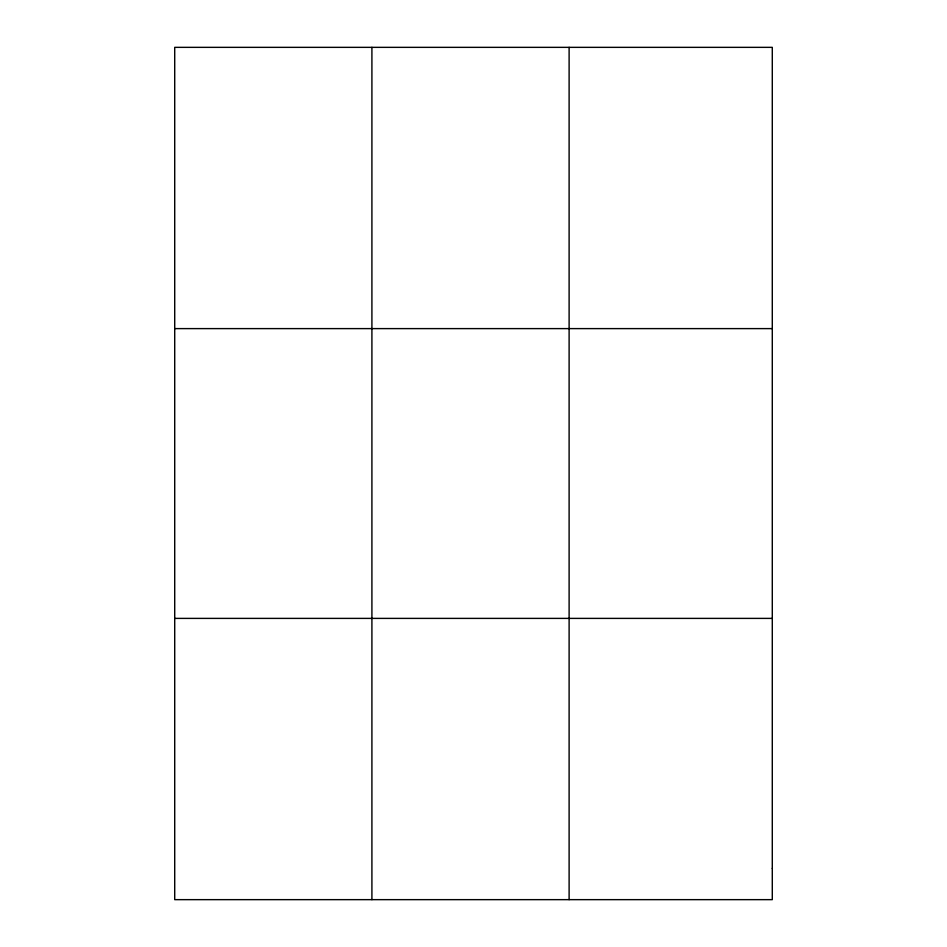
<?xml version="1.0" encoding="UTF-8"?>
<svg xmlns="http://www.w3.org/2000/svg" width="947" height="947" viewBox="0 0 947 947"><rect width="100%" height="100%" fill="white"/><g stroke="black" fill="none" stroke-linecap="round" stroke-linejoin="round"><path stroke-width="1.42" d="M371.911 47.35L371.911 899.65M569.111 47.35L569.111 899.65M174.71 328.609L772.29 328.609M174.71 618.391L772.29 618.391M772.29 868.399L772.29 899.65L174.71 899.65L174.71 47.35L772.29 47.35L772.29 868.399"/></g></svg>
